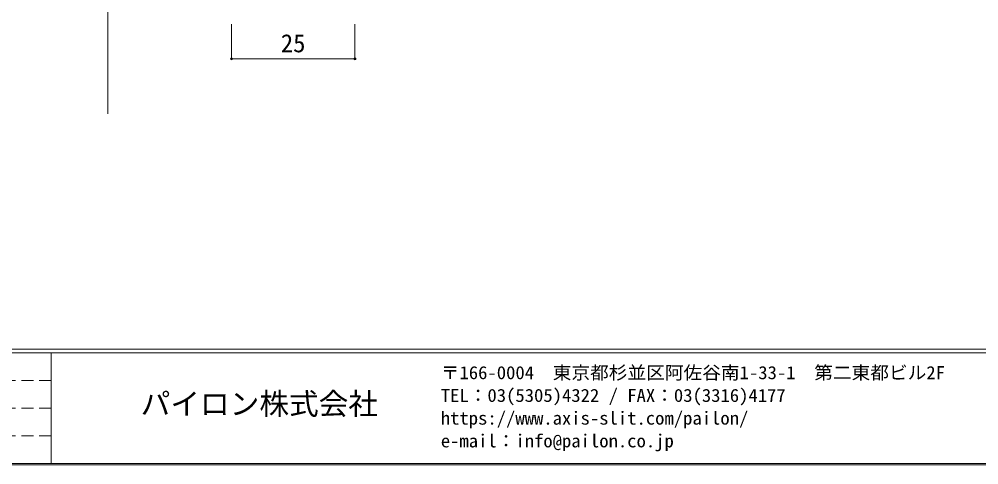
# Model space of a CAD drawing. Units: millimetres, scale not verified. Extents: x -280 to 280, y -194 to 194.
# Drawn here: x -125.5 to 68.6, y -194.2 to -104 of the extents above; entities that cross this region are included whole.
import ezdxf
from ezdxf.enums import TextEntityAlignment as Align

# ---------------------------------------------------------------- set-up
doc = ezdxf.new("R2010")
doc.units = ezdxf.units.MM
doc.header["$LTSCALE"] = 2
doc.header["$PDMODE"] = 32
doc.header["$PDSIZE"] = 0.4
doc.linetypes.add('DASHED1', pattern=[1.8, 1.2, -0.6])
doc.layers.add('0-0_', color=7, linetype='Continuous', lineweight=9)
doc.layers.add('1-0_', color=7, linetype='Continuous', lineweight=9)
doc.styles.add('ＭＳ ゴシック', font='')
doc.styles.get('ＭＳ ゴシック').set_extended_font_data('MS Gothic')

msp = doc.modelspace()

# ---------------------------------------------------------------- linework, layer by layer
at = {"layer": '0-0_'}
for p, q in [((-107.55, -100), (-107.55, -123.133)), ((-82.55, -105), (-82.55, -112)), ((-57.55, -105), (-57.55, -112)), ((280, -170.8), (-280, -170.8)), ((280, -171.5), (-280, -171.5)), ((-119, -193.9), (-119, -171.5)), ((-280.28, -194.18), (280.28, -194.18))]:
    msp.add_line(p, q, dxfattribs=at)
at = {"layer": '0-0_', "linetype": 'DASHED1'}
for p, q in [((-119, -177.1), (-259, -177.1)), ((-119, -182.7), (-259, -182.7)), ((-119, -188.3), (-259, -188.3))]:
    msp.add_line(p, q, dxfattribs=at)
at = {"layer": '0-0_'}
msp.add_lwpolyline([(280, 193.9), (280, -193.9), (-280, -193.9)], dxfattribs=at)
for p in [(-82.55, -112), (-57.55, -112)]:
    msp.add_point(p, dxfattribs=at)
at = {"layer": '1-0_'}
msp.add_line((-57.55, -112), (-82.55, -112), dxfattribs=at)

# ---------------------------------------------------------------- texts
at = {"layer": '0-0_', "style": 'ＭＳ ゴシック'}
for s, height, p in [('25', 3.666, (-72.55, -111.8)), ('パイロン株式会社', 4.399, (-100.891, -185.348))]:
    msp.add_text(s, height=height, dxfattribs=at).set_placement(p, align=Align.BOTTOM_LEFT)
at = {"layer": '0-0_', "style": 'ＭＳ ゴシック', "width": 1.05}
for s, p in [('〒166-0004\u3000東京都杉並区阿佐谷南1-33-1\u3000第二東都ビル2F', (-40.192, -177.64)), ('TEL：03(5305)4322 / FAX：03(3316)4177', (-40.192, -182.24)), ('https://www.axis-slit.com/pailon/', (-40.192, -186.84)), ('e-mail：info@pailon.co.jp', (-40.192, -191.44))]:
    msp.add_text(s, height=2.639, dxfattribs=at).set_placement(p, align=Align.BOTTOM_LEFT)

doc.saveas('drawing.dxf')
